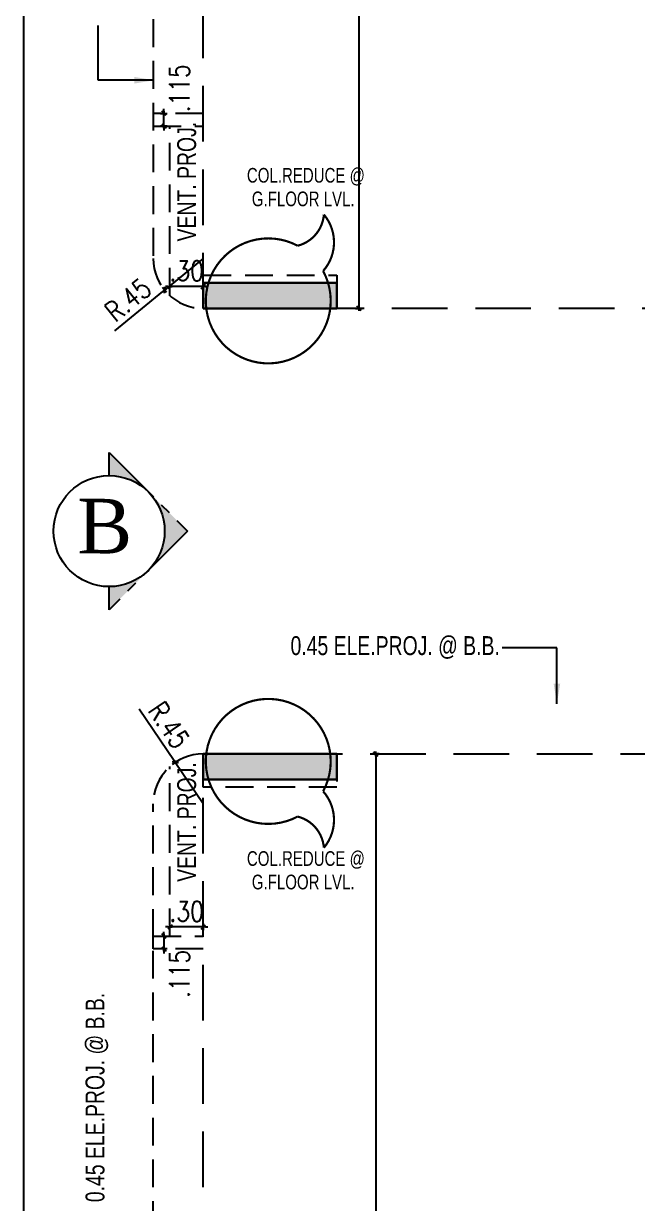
# Model space of a CAD drawing. Header units: inches. Extents: x 14235 to 14499, y 0 to 2549.
# Drawn here: x 14259.58 to 14265.1, y 2360.81 to 2371.41 of the extents above; entities that cross this region are included whole.
import ezdxf
from ezdxf.enums import TextEntityAlignment as Align

# ---------------------------------------------------------------- set-up
doc = ezdxf.new("R2010")
doc.units = ezdxf.units.IN
doc.header["$LTSCALE"] = 0.25
doc.header["$MEASUREMENT"] = 0
doc.header["$PDMODE"] = 35
for name, pattern in [('CENTER2', [1.125, 0.75, -0.125, 0.125, -0.125]), ('DASHEDX2', [1.5, 1, -0.5]), ('HIDDEN', [0.375, 0.25, -0.125])]:
    doc.linetypes.add(name, pattern=pattern)
for name, color, linetype in [('edge back', 34, 'Continuous'), ('edges', 1, 'Continuous'), ('proj-internal', 1, 'DASHEDX2'), ('SECLINE', 7, 'HIDDEN'), ('text-1', 6, 'Continuous'), ('wall', 7, 'Continuous'), ('WORK TEX', 6, 'Continuous'), ('WORKING DIM', 7, 'Continuous')]:
    doc.layers.add(name, color=color, linetype=linetype)
doc.layers.add('P-COL', color=7, linetype='Continuous', lineweight=30)
doc.layers.add('P-COLHAT', color=8, linetype='Continuous', lineweight=25)
doc.styles.add('ARIAL', font='TIMES_0.TTF')
doc.styles.add('ARL', font='swisscl_0.ttf')
doc.styles.add('romans', font='romans.shx', dxfattribs={"width": 0.8})
doc.dimstyles.new('121', dxfattribs={"dimscale": 0.1, "dimtxt": 1.8, "dimasz": 0.2, "dimexe": 0.03125, "dimexo": 0.25, "dimgap": 0.5, "dimtad": 1, "dimzin": 4, "dimdsep": 46, "dimtxsty": 'romans', "dimblk1": 'MINITICK', "dimblk2": 'MINITICK', "dimsah": 1, "dimcen": 1, "dimse1": 1, "dimse2": 1, "dimclrd": 252, "dimclre": 256, "dimclrt": 7, "dimadec": 3, "dimazin": 0, "dimtfac": 0.8, "dimtix": 1, "dimtmove": 2, "dimatfit": 3, "dimfxl": 0, "dimtolj": 1, "dimtzin": 3, "dimarcsym": 0})
doc.dimstyles.new('DFSGSG', dxfattribs={"dimtxt": 0.17, "dimasz": 0.18, "dimexe": 0.18, "dimexo": 0.0625, "dimgap": 0.09, "dimtad": 1, "dimzin": 0, "dimdsep": 46, "dimtxsty": 'ARIAL', "dimcen": 0.09, "dimse1": 1, "dimse2": 1, "dimaunit": 1, "dimadec": 0, "dimazin": 0, "dimtfac": 1, "dimtix": 1, "dimtofl": 0, "dimtmove": 0, "dimatfit": 3, "dimfxl": 0, "dimtolj": 1, "dimtzin": 0, "dimarcsym": 0})

# ---------------------------------------------------------------- blocks, each defined once
blk = doc.blocks.new('B')
at = {"layer": 'P-COLHAT', "lineweight": 30}
for points in [[(-0.3, -9.199), (-0.3, -8.969), (0.9, -8.969), (0.9, -9.199)], [(-0.3, -13.201), (-0.3, -13.431), (0.9, -13.431), (0.9, -13.201)]]:
    blk.add_hatch(color=256, dxfattribs=at).paths.add_polyline_path(points)
at = {"layer": 'P-COL'}
for points in [[(-0.3, -9.199), (-0.3, -8.969), (0.9, -8.969), (0.9, -9.199)], [(-0.3, -13.201), (-0.3, -13.431), (0.9, -13.431), (0.9, -13.201)]]:
    blk.add_lwpolyline(points, close=True, dxfattribs=at)
blk = doc.blocks.new('MINITICK')
at = {"color": 7}
for p, q in [((1, 1), (-1, -1)), ((-1, 0), (1, 0)), ((0, -1.5), (0, 1.5))]:
    blk.add_line(p, q, dxfattribs=at)
blk = doc.blocks.new('*D68')
at = {"layer": 'Defpoints', "color": 0, "transparency": 16777216}
for p in [(14262.427, 2378.952), (14262.597, 2368.853), (14262.967, 2368.853)]:
    blk.add_point(p, dxfattribs=at)
at = {"layer": 'WORKING DIM', "color": 252, "lineweight": -2, "transparency": 16777216}
blk.add_line((14262.597, 2378.932), (14262.597, 2368.873), dxfattribs=at)
at = {"layer": 'WORKING DIM', "color": 252, "lineweight": -2, "transparency": 16777216, "xscale": 0.02, "yscale": 0.02, "zscale": 0.02}
for p, rotation in [((14262.597, 2378.952), 90), ((14262.597, 2368.853), 270)]:
    blk.add_blockref('MINITICK', p, dxfattribs=dict(at, rotation=rotation))
at = {"layer": 'WORKING DIM', "color": 7, "transparency": 16777216, "insert": (14262.457, 2373.903), "char_height": 0.18, "attachment_point": 5, "rotation": 90, "style": 'romans'}
blk.add_mtext('\\A1;10.10', dxfattribs=at)
blk = doc.blocks.new('*D70')
at = {"layer": 'Defpoints', "color": 0, "transparency": 16777216}
for p in [(14263.015, 2364.852), (14262.748, 2353.457), (14263.015, 2353.457)]:
    blk.add_point(p, dxfattribs=at)
at = {"layer": 'WORKING DIM', "color": 252, "lineweight": -2, "transparency": 16777216}
blk.add_line((14262.748, 2364.832), (14262.748, 2353.477), dxfattribs=at)
at = {"layer": 'WORKING DIM', "color": 252, "lineweight": -2, "transparency": 16777216, "xscale": 0.02, "yscale": 0.02, "zscale": 0.02}
for p, rotation in [((14262.748, 2364.852), 90), ((14262.748, 2353.457), 270)]:
    blk.add_blockref('MINITICK', p, dxfattribs=dict(at, rotation=rotation))
at = {"layer": 'WORKING DIM', "color": 7, "transparency": 16777216, "insert": (14262.608, 2359.154), "char_height": 0.18, "attachment_point": 5, "rotation": 90, "style": 'romans'}
blk.add_mtext('\\A1;11.39', dxfattribs=at)
blk = doc.blocks.new('*D815')
at = {"layer": 'Defpoints', "color": 0, "transparency": 16777216}
for p in [(14260.946, 2364.775), (14261.198, 2364.402)]:
    blk.add_point(p, dxfattribs=at)
at = {"layer": 'WORKING DIM', "color": 252, "lineweight": -2, "transparency": 16777216}
for p, q in [((14260.622, 2365.255), (14260.935, 2364.791)), ((14261.198, 2364.402), (14260.946, 2364.775))]:
    blk.add_line(p, q, dxfattribs=at)
at = {"layer": 'WORKING DIM', "color": 252, "lineweight": -2, "transparency": 16777216, "xscale": 0.02, "yscale": 0.02, "zscale": 0.02, "rotation": 304.0031793937996}
blk.add_blockref('MINITICK', (14260.946, 2364.775), dxfattribs=at)
at = {"layer": 'WORKING DIM', "color": 7, "transparency": 16777216, "insert": (14260.889, 2365.11), "char_height": 0.18, "attachment_point": 5, "rotation": 304.0032, "style": 'romans'}
blk.add_mtext('\\A1;R.45', dxfattribs=at)
blk = doc.blocks.new('*D819')
at = {"layer": 'Defpoints', "color": 0, "transparency": 16777216}
for p in [(14260.898, 2363.502), (14261.198, 2363.42), (14260.898, 2363.296)]:
    blk.add_point(p, dxfattribs=at)
at = {"layer": 'WORKING DIM', "color": 252, "lineweight": -2, "transparency": 16777216}
for p, q in [((14260.878, 2363.296), (14260.858, 2363.296)), ((14261.198, 2363.296), (14260.898, 2363.296)), ((14261.218, 2363.296), (14261.238, 2363.296))]:
    blk.add_line(p, q, dxfattribs=at)
at = {"layer": 'WORKING DIM', "color": 252, "lineweight": -2, "transparency": 16777216, "xscale": 0.02, "yscale": 0.02, "zscale": 0.02}
blk.add_blockref('MINITICK', (14260.898, 2363.296), dxfattribs=at)
at = {"layer": 'WORKING DIM', "color": 252, "lineweight": -2, "transparency": 16777216, "xscale": 0.02, "yscale": 0.02, "zscale": 0.02, "rotation": 180}
blk.add_blockref('MINITICK', (14261.198, 2363.296), dxfattribs=at)
at = {"layer": 'WORKING DIM', "color": 7, "transparency": 16777216, "insert": (14261.048, 2363.436), "char_height": 0.18, "attachment_point": 5, "style": 'romans'}
blk.add_mtext('\\A1;.30', dxfattribs=at)
blk = doc.blocks.new('*D820')
at = {"layer": 'Defpoints', "color": 0, "transparency": 16777216}
for p in [(14260.898, 2369.257), (14261.198, 2369.175), (14260.898, 2369.051)]:
    blk.add_point(p, dxfattribs=at)
at = {"layer": 'WORKING DIM', "color": 252, "lineweight": -2, "transparency": 16777216}
for p, q in [((14260.878, 2369.051), (14260.858, 2369.051)), ((14261.198, 2369.051), (14260.898, 2369.051)), ((14261.218, 2369.051), (14261.238, 2369.051))]:
    blk.add_line(p, q, dxfattribs=at)
at = {"layer": 'WORKING DIM', "color": 252, "lineweight": -2, "transparency": 16777216, "xscale": 0.02, "yscale": 0.02, "zscale": 0.02}
blk.add_blockref('MINITICK', (14260.898, 2369.051), dxfattribs=at)
at = {"layer": 'WORKING DIM', "color": 252, "lineweight": -2, "transparency": 16777216, "xscale": 0.02, "yscale": 0.02, "zscale": 0.02, "rotation": 180}
blk.add_blockref('MINITICK', (14261.198, 2369.051), dxfattribs=at)
at = {"layer": 'WORKING DIM', "color": 7, "transparency": 16777216, "insert": (14261.048, 2369.191), "char_height": 0.18, "attachment_point": 5, "style": 'romans'}
blk.add_mtext('\\A1;.30', dxfattribs=at)
blk = doc.blocks.new('*D800')
at = {"layer": 'Defpoints', "color": 0, "transparency": 16777216}
for p in [(14260.82, 2363.213), (14260.82, 2363.099), (14260.844, 2363.099)]:
    blk.add_point(p, dxfattribs=at)
at = {"layer": 'WORKING DIM', "color": 252, "lineweight": -2, "transparency": 16777216}
for p, q in [((14260.844, 2363.233), (14260.844, 2363.253)), ((14260.844, 2363.213), (14260.844, 2363.099)), ((14260.844, 2363.079), (14260.844, 2363.059))]:
    blk.add_line(p, q, dxfattribs=at)
at = {"layer": 'WORKING DIM', "color": 252, "lineweight": -2, "transparency": 16777216, "xscale": 0.02, "yscale": 0.02, "zscale": 0.02}
for p, rotation in [((14260.844, 2363.213), 270), ((14260.844, 2363.099), 90)]:
    blk.add_blockref('MINITICK', p, dxfattribs=dict(at, rotation=rotation))
at = {"layer": 'WORKING DIM', "color": 7, "transparency": 16777216, "insert": (14260.984, 2362.874), "char_height": 0.18, "attachment_point": 5, "rotation": 90, "style": 'romans'}
blk.add_mtext('\\A1;.115', dxfattribs=at)
blk = doc.blocks.new('*D802')
at = {"layer": 'Defpoints', "color": 0, "transparency": 16777216}
for p in [(14260.82, 2370.606), (14260.844, 2370.606), (14260.82, 2370.492)]:
    blk.add_point(p, dxfattribs=at)
at = {"layer": 'WORKING DIM', "color": 252, "lineweight": -2, "transparency": 16777216}
for p, q in [((14260.844, 2370.626), (14260.844, 2370.646)), ((14260.844, 2370.492), (14260.844, 2370.606)), ((14260.844, 2370.472), (14260.844, 2370.452))]:
    blk.add_line(p, q, dxfattribs=at)
at = {"layer": 'WORKING DIM', "color": 252, "lineweight": -2, "transparency": 16777216, "xscale": 0.02, "yscale": 0.02, "zscale": 0.02}
for p, rotation in [((14260.844, 2370.606), 270), ((14260.844, 2370.492), 90)]:
    blk.add_blockref('MINITICK', p, dxfattribs=dict(at, rotation=rotation))
at = {"layer": 'WORKING DIM', "color": 7, "transparency": 16777216, "insert": (14260.984, 2370.831), "char_height": 0.18, "attachment_point": 5, "rotation": 90, "style": 'romans'}
blk.add_mtext('\\A1;.115', dxfattribs=at)
blk = doc.blocks.new('*D818')
at = {"layer": 'Defpoints', "color": 0, "transparency": 16777216}
for p in [(14261.198, 2369.303), (14260.849, 2369.019)]:
    blk.add_point(p, dxfattribs=at)
at = {"layer": 'WORKING DIM', "color": 252, "lineweight": -2, "transparency": 16777216}
for p, q in [((14261.198, 2369.303), (14260.849, 2369.019)), ((14260.401, 2368.653), (14260.834, 2369.006))]:
    blk.add_line(p, q, dxfattribs=at)
at = {"layer": 'WORKING DIM', "color": 252, "lineweight": -2, "transparency": 16777216, "xscale": 0.02, "yscale": 0.02, "zscale": 0.02, "rotation": 39.21505301845586}
blk.add_blockref('MINITICK', (14260.849, 2369.019), dxfattribs=at)
at = {"layer": 'WORKING DIM', "color": 7, "transparency": 16777216, "insert": (14260.521, 2368.932), "char_height": 0.18, "attachment_point": 5, "rotation": 39.2151, "style": 'romans'}
blk.add_mtext('\\A1;R.45', dxfattribs=at)

msp = doc.modelspace()

# ---------------------------------------------------------------- hatches: boundary and pattern name
at = {"layer": 'SECLINE'}
h = msp.add_hatch(color=254, dxfattribs=at)
h.paths.add_polyline_path([(14260.351, 2367.558), (14260.703, 2367.205, 0.198912), (14260.351, 2367.351)])
h.paths.add_polyline_path([(14260.703, 2367.205), (14261.056, 2366.853), (14260.703, 2366.5, 0.198912), (14260.85, 2366.853, 0.198912)])
h.paths.add_polyline_path([(14260.351, 2366.354, 0.198912), (14260.703, 2366.5), (14260.351, 2366.147)])

# ---------------------------------------------------------------- linework, layer by layer
at = {"layer": 'edge back', "color": 3, "const_width": 0.0195}
for points in [[(14262.046, 2369.417, 0.321855), (14262.282, 2369.697, -0.372837), (14262.275, 2369.19, -6.819595)], [(14262.046, 2364.288, -0.321855), (14262.282, 2364.008, 0.372837), (14262.275, 2364.515, 6.819595)]]:
    msp.add_lwpolyline(points, format="xyb", close=True, dxfattribs=at)
at = {"layer": 'edges', "color": 30, "linetype": 'DASHEDX2'}
for p, q in [((14260.748, 2378.952), (14260.748, 2369.303)), ((14260.748, 2353.457), (14260.748, 2364.402))]:
    msp.add_line(p, q, dxfattribs=at)
for points in [[(14261.198, 2370.606), (14260.748, 2370.606), (14260.748, 2370.492), (14261.198, 2370.492)], [(14261.198, 2363.099), (14260.748, 2363.099), (14260.748, 2363.213), (14261.198, 2363.213)]]:
    msp.add_lwpolyline(points, dxfattribs=at)
for centre, start, end in [((14261.198, 2369.303), 180, 270), ((14261.198, 2364.402), 90, 180)]:
    msp.add_arc(centre, 0.45, start, end, dxfattribs=at)
at = {"layer": 'proj-internal'}
for p, q in [((14260.898, 2368.968), (14260.898, 2370.492)), ((14260.898, 2363.213), (14260.898, 2364.737))]:
    msp.add_line(p, q, dxfattribs=at)
at = {"layer": 'proj-internal', "ltscale": 2}
msp.add_lwpolyline([(14261.198, 2378.952), (14268.896, 2378.952), (14268.896, 2378.952), (14275.336, 2378.952), (14275.336, 2378.952), (14283.035, 2378.952), (14283.035, 2368.853), (14277.242, 2368.853), (14277.242, 2364.852), (14283.035, 2364.852), (14283.035, 2353.457), (14275.527, 2353.457), (14275.527, 2353.457), (14268.705, 2353.457), (14268.705, 2353.457), (14261.198, 2353.457), (14261.198, 2364.852), (14265.644, 2364.852), (14265.644, 2368.853), (14261.198, 2368.853), (14261.198, 2378.952)], dxfattribs=at)
at = {"layer": 'proj-internal'}
for points in [[(14261.198, 2368.853), (14261.198, 2369.153), (14262.398, 2369.153), (14262.398, 2368.853)], [(14261.198, 2364.552), (14261.198, 2364.852), (14262.398, 2364.852), (14262.398, 2364.552)]]:
    msp.add_lwpolyline(points, close=True, dxfattribs=at)
at = {"layer": 'SECLINE', "linetype": 'CENTER2', "ltscale": 3}
msp.add_lwpolyline([(14260.351, 2367.351), (14260.351, 2367.558), (14261.056, 2366.853), (14260.351, 2366.147), (14260.351, 2366.354)], dxfattribs=at)
at = {"layer": 'SECLINE', "linetype": 'Continuous', "ltscale": 3}
msp.add_circle((14260.351, 2366.853), 0.499, dxfattribs=at)
at = {"layer": 'wall'}
msp.add_lwpolyline([(14284.595, 2381.62), (14259.582, 2381.62), (14259.582, 2346.248), (14284.595, 2346.248)], close=True, dxfattribs=at)

# ---------------------------------------------------------------- block references
at = {"layer": 'P-COL'}
msp.add_blockref('B', (14261.498, 2378.052), dxfattribs=at)

# ---------------------------------------------------------------- texts
at = {"layer": 'SECLINE', "color": 7, "style": 'ARIAL'}
msp.add_text('B', height=0.49, rotation=359.9991, dxfattribs=at).set_placement((14260.065, 2366.653))
at = {"layer": 'text-1', "color": 7, "style": 'ARL'}
for s, p in [('COL.REDUCE @', (14262.12, 2370.05)), ('G.FLOOR LVL.', (14262.096, 2369.838)), ('COL.REDUCE @', (14262.12, 2363.911)), ('G.FLOOR LVL.', (14262.096, 2363.7))]:
    msp.add_text(s, height=0.13185, dxfattribs=at).set_placement(p, align=Align.MIDDLE_CENTER)
at = {"layer": 'WORK TEX', "color": 3, "style": 'ARL'}
for p in [(14261.048, 2369.993), (14261.048, 2364.239)]:
    msp.add_text('VENT. PROJ.', height=0.17, rotation=90, dxfattribs=at).set_placement(p, align=Align.MIDDLE_CENTER)
at = {"layer": 'WORK TEX', "style": 'ARL'}
msp.add_text('0.45 ELE.PROJ. @ B.B.', height=0.17, dxfattribs=at).set_placement((14262.923, 2365.824), align=Align.MIDDLE_CENTER)
msp.add_text('0.45 ELE.PROJ. @ B.B.', height=0.17, rotation=90, dxfattribs=at).set_placement((14260.224, 2361.764), align=Align.MIDDLE_CENTER)

# ---------------------------------------------------------------- dimensions: what is measured, and where the dimension line sits
at = {"layer": 'WORKING DIM'}
for base, p1, p2, picture, middle in [((14262.597, 2368.853), (14262.427, 2378.952), (14262.967, 2368.853), '*D68', (14262.457, 2373.903)), ((14262.7483, 2353.457), (14263.0145, 2364.8518), (14263.0145, 2353.457), '*D70', (14262.6083, 2359.1544))]:
    dim = msp.add_linear_dim(base=base, p1=p1, p2=p2, angle=90, dimstyle='121', override={"dimfxl": 0.18, "dimfxlon": 1}, dxfattribs=at)
    dim.commit()
    dim.dimension.update_dxf_attribs({"geometry": picture, "text_midpoint": middle})
for base, p1, p2, angle, picture, middle in [((14260.844, 2370.606), (14260.82, 2370.492), (14260.82, 2370.606), 90, '*D802', (14260.984, 2370.831)), ((14260.844, 2363.099), (14260.82, 2363.213), (14260.82, 2363.099), 270, '*D800', (14260.984, 2362.874))]:
    dim = msp.add_linear_dim(base=base, p1=p1, p2=p2, angle=angle, text='.115', dimstyle='121', override={"dimfxl": 0.18, "dimfxlon": 1}, dxfattribs=at)
    dim.commit()
    dim.dimension.update_dxf_attribs({"geometry": picture, "text_midpoint": middle, "dimtype": 160})
for center, mpoint, picture, middle in [((14261.198, 2369.303), (14260.849, 2369.019), '*D818', (14260.521, 2368.932)), ((14261.198, 2364.402), (14260.946, 2364.775), '*D815', (14260.889, 2365.11))]:
    dim = msp.add_radius_dim(center=center, mpoint=mpoint, dimstyle='121', override={"dimfxl": 0.18, "dimfxlon": 1}, dxfattribs=at)
    dim.commit()
    dim.dimension.update_dxf_attribs({"geometry": picture, "text_midpoint": middle})
for base, p1, p2, picture, middle in [((14260.898, 2369.051), (14261.198, 2369.175), (14260.898, 2369.257), '*D820', (14261.048, 2369.191)), ((14260.898, 2363.296), (14261.198, 2363.42), (14260.898, 2363.502), '*D819', (14261.048, 2363.436))]:
    dim = msp.add_linear_dim(base=base, p1=p1, p2=p2, dimstyle='121', override={"dimfxl": 0.18, "dimfxlon": 1}, dxfattribs=at)
    dim.commit()
    dim.dimension.update_dxf_attribs({"geometry": picture, "text_midpoint": middle})

# ---------------------------------------------------------------- leaders
at = {"layer": 'wall'}
for points in [[(14260.757, 2370.904), (14260.254, 2370.904), (14260.254, 2371.395)], [(14264.377, 2365.302), (14264.377, 2365.804), (14263.886, 2365.804)]]:
    msp.add_leader(points, dimstyle='DFSGSG', override={"dimgap": 0.09, "dimtad": 0, "dimarcsym": 1}, dxfattribs=at)

doc.saveas('drawing.dxf')
